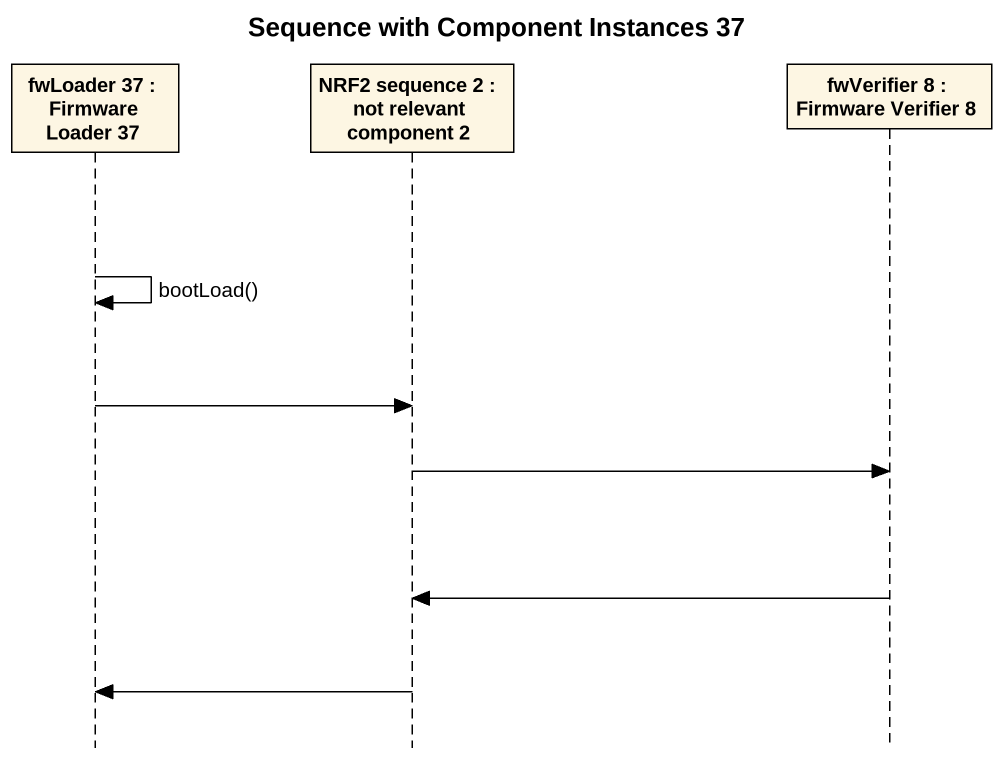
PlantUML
@startuml
title Sequence with Component Instances 37
hide footbox
participant "fwLoader 37 : Firmware Loader 37" as fwLoader_37
participant "NRF2 sequence 2 : not relevant component 2" as NRF2_sequence_2
participant "fwVerifier 8 : Firmware Verifier 8" as fwVerifier_8

fwLoader_37 -> fwLoader_37 : bootLoad()
fwLoader_37 -> NRF2_sequence_2
NRF2_sequence_2 -> fwVerifier_8
fwVerifier_8 -> NRF2_sequence_2
NRF2_sequence_2 -> fwLoader_37
@enduml
